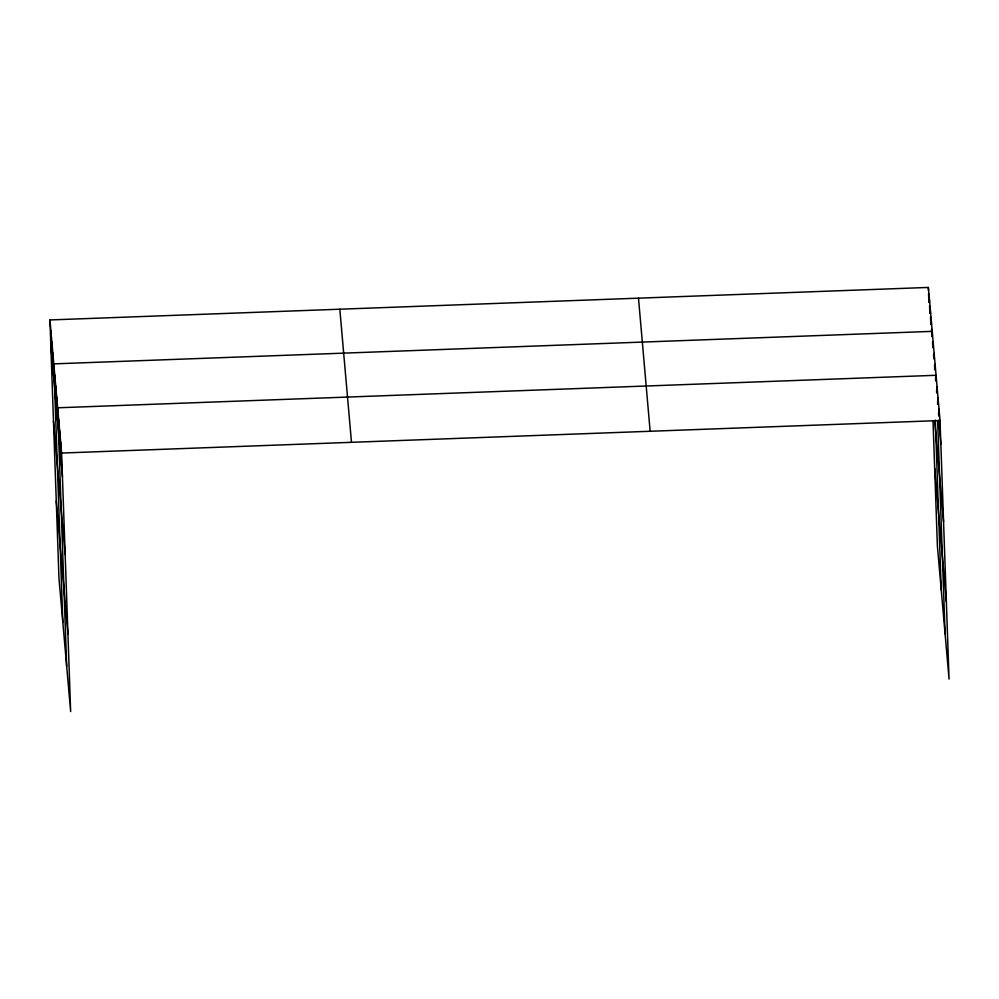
<?xml version="1.0" encoding="UTF-8"?>
<svg xmlns="http://www.w3.org/2000/svg" width="999" height="999" viewBox="0 0 999 999"><rect width="100%" height="100%" fill="white"/><g stroke="black" fill="none" stroke-linecap="round" stroke-linejoin="round"><path stroke-width="1.5" d="M49.95 319.942L61.613 453.047L70.642 711.563L58.978 578.458L49.95 319.942L928.358 287.437L940.022 420.542L949.05 679.058L937.387 545.953L933.016 420.816M61.613 453.047L940.022 420.542M938.86 421.528L940.846 444.155M934.777 421.516L943.556 521.678M934.677 468.431L946.34 601.535M638.486 298.164L650.149 431.268M339.822 309.215L351.486 442.32M50.774 343.569L62.438 476.673M53.484 421.079L65.147 554.183M56.269 500.949L67.932 634.053M939.035 409.228L939.285 416.608M939.397 419.555L939.859 432.842M938.036 397.914L938.248 403.821M938.561 412.674L938.66 415.634M937.05 386.601L937.249 392.507M937.561 401.361L937.661 404.308M936.263 381.193L936.063 375.287L57.642 407.792L66.671 666.308M936.575 390.047L936.675 392.994M937.636 420.604L945.079 633.803M935.101 364.298L935.301 370.204M935.564 377.585L935.663 380.544M934.127 353.321L934.34 359.228M934.552 365.135L934.702 369.555M933.166 342.345L933.328 346.765M933.578 354.146L933.74 358.579M932.367 335.789L932.204 331.356L53.796 363.873L62.825 622.389M932.567 341.695L932.779 347.602M935.314 420.092L941.233 589.872M931.243 320.379L931.405 324.812M931.555 329.233L931.817 336.613M930.281 309.403L930.444 313.823M930.544 316.783L930.806 324.163M929.32 298.414L929.482 302.847M929.582 305.794L929.844 313.174M928.358 287.437L928.458 290.384M928.571 293.344L928.883 302.197M60.614 441.733L61.451 465.359M59.628 430.419L60.452 454.046M58.641 419.105L59.465 442.732M56.681 396.815L57.505 420.429M55.719 385.839L56.543 409.453M54.758 374.85L55.582 398.476M52.835 352.884L53.659 376.511M51.873 341.908L52.697 365.534M50.912 330.931L51.736 354.545"/></g></svg>
